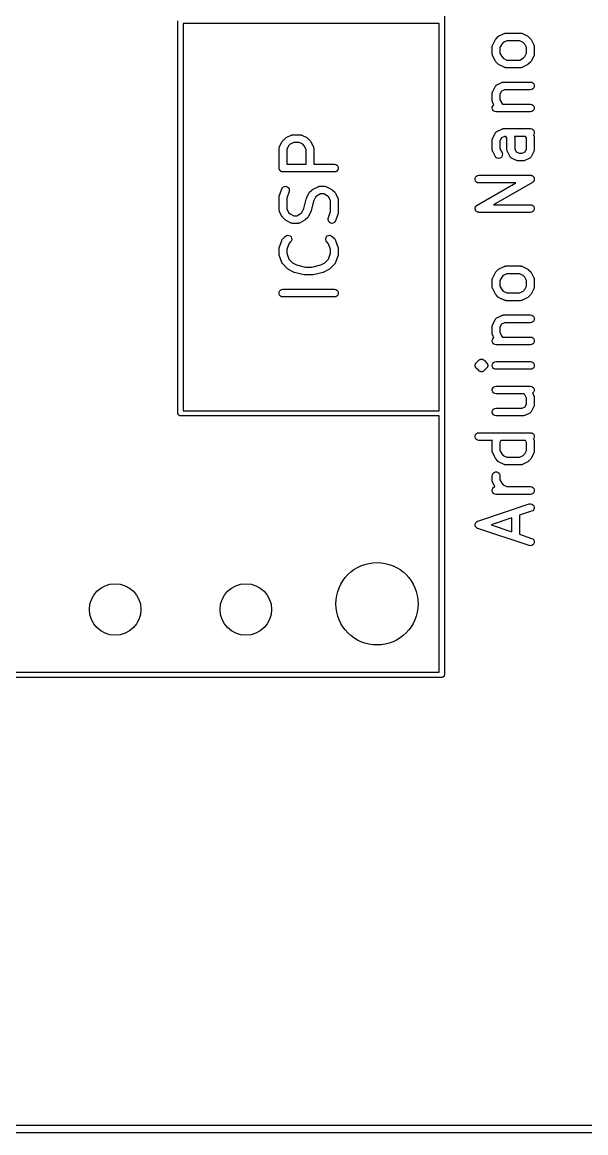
# Model space of a CAD drawing. Extents: x 25 to 125, y -131 to -25.
# Drawn here: x 61.24 to 72.19, y -125.08 to -103.51 of the extents above; entities that cross this region are included whole.
import ezdxf

# ---------------------------------------------------------------- set-up
doc = ezdxf.new("R2010")
doc.units = 0
doc.header["$MEASUREMENT"] = 0
doc.layers.add('BLACK', color=7, linetype='CONTINUOUS')

msp = doc.modelspace()

# ---------------------------------------------------------------- linework, layer by layer
at = {"layer": 'Black'}
for p, q in [((69.4451, -98.4012), (69.4451, -116.181)), ((64.2651, -111.101), (64.2651, -103.481)), ((64.3651, -103.531), (64.3651, -111.051)), ((69.3451, -103.531), (64.3651, -103.531)), ((69.3451, -111.051), (69.3451, -103.531)), ((70.5125, -103.772), (70.6077, -103.724)), ((70.6077, -103.724), (70.6119, -103.723)), ((70.6119, -103.723), (70.6156, -103.721)), ((70.6156, -103.721), (70.6243, -103.719)), ((70.6243, -103.719), (70.6327, -103.717)), ((70.6327, -103.717), (70.637, -103.717)), ((70.637, -103.717), (70.6413, -103.716)), ((70.6413, -103.716), (70.927, -103.716)), ((70.927, -103.716), (70.9312, -103.717)), ((70.9312, -103.717), (70.9355, -103.717)), ((70.9355, -103.717), (70.944, -103.719)), ((70.944, -103.719), (70.9526, -103.721)), ((70.9526, -103.721), (70.9564, -103.723)), ((70.9564, -103.723), (70.9605, -103.724)), ((70.9605, -103.724), (71.0557, -103.772)), ((70.3788, -103.965), (70.3803, -103.956)), ((70.3803, -103.956), (70.3825, -103.952)), ((70.3825, -103.952), (70.3837, -103.948)), ((70.3837, -103.948), (70.4313, -103.853)), ((70.4313, -103.853), (70.4385, -103.843)), ((70.4385, -103.843), (70.4454, -103.833)), ((70.4454, -103.833), (70.493, -103.786)), ((70.493, -103.786), (70.5028, -103.779)), ((70.5028, -103.779), (70.5125, -103.772)), ((70.56, -103.931), (70.5258, -103.999)), ((70.5904, -103.9), (70.56, -103.931)), ((70.659, -103.866), (70.5904, -103.9)), ((70.9093, -103.866), (70.659, -103.866)), ((70.9778, -103.9), (70.9093, -103.866)), ((71.0082, -103.931), (70.9778, -103.9)), ((71.0424, -103.999), (71.0082, -103.931)), ((71.0557, -103.772), (71.0654, -103.779)), ((71.0654, -103.779), (71.0752, -103.786)), ((71.0752, -103.786), (71.1229, -103.833)), ((71.1229, -103.833), (71.1297, -103.843)), ((71.1297, -103.843), (71.1369, -103.853)), ((71.1369, -103.853), (71.1845, -103.948)), ((71.1845, -103.948), (71.1858, -103.952)), ((71.1858, -103.952), (71.1879, -103.956)), ((71.1879, -103.956), (71.1894, -103.965)), ((70.3758, -103.982), (70.3765, -103.977)), ((70.3758, -104.125), (70.3758, -103.982)), ((70.3765, -104.129), (70.3758, -104.125)), ((70.3763, -103.973), (70.3788, -103.965)), ((70.3765, -103.977), (70.3763, -103.973)), ((70.3763, -104.133), (70.3765, -104.129)), ((70.3788, -104.142), (70.3763, -104.133)), ((70.3803, -104.15), (70.3788, -104.142)), ((70.3825, -104.154), (70.3803, -104.15)), ((70.3837, -104.158), (70.3825, -104.154)), ((70.4313, -104.253), (70.3837, -104.158)), ((70.5258, -103.999), (70.5258, -104.107)), ((70.5258, -104.107), (70.56, -104.175)), ((70.56, -104.175), (70.5904, -104.206)), ((70.9778, -104.206), (71.0082, -104.175)), ((71.0082, -104.175), (71.0424, -104.107)), ((71.0424, -104.107), (71.0424, -103.999)), ((71.1845, -104.158), (71.1369, -104.253)), ((71.1858, -104.154), (71.1845, -104.158)), ((71.1879, -104.15), (71.1858, -104.154)), ((71.1894, -104.142), (71.1879, -104.15)), ((71.1894, -103.965), (71.192, -103.973)), ((71.192, -104.133), (71.1894, -104.142)), ((71.192, -103.973), (71.1917, -103.977)), ((71.1917, -103.977), (71.1924, -103.982)), ((71.1924, -104.125), (71.1917, -104.129)), ((71.1917, -104.129), (71.192, -104.133)), ((71.1924, -103.982), (71.1924, -104.125)), ((70.4385, -104.263), (70.4313, -104.253)), ((70.4454, -104.273), (70.4385, -104.263)), ((70.493, -104.32), (70.4454, -104.273)), ((70.5028, -104.327), (70.493, -104.32)), ((70.5125, -104.334), (70.5028, -104.327)), ((70.6077, -104.382), (70.5125, -104.334)), ((70.5904, -104.206), (70.659, -104.24)), ((70.6119, -104.383), (70.6077, -104.382)), ((70.6156, -104.386), (70.6119, -104.383)), ((70.6243, -104.387), (70.6156, -104.386)), ((70.6327, -104.39), (70.6243, -104.387)), ((70.637, -104.389), (70.6327, -104.39)), ((70.6413, -104.39), (70.637, -104.389)), ((70.927, -104.39), (70.6413, -104.39)), ((70.659, -104.24), (70.9093, -104.24)), ((70.9093, -104.24), (70.9778, -104.206)), ((70.9312, -104.389), (70.927, -104.39)), ((70.9355, -104.39), (70.9312, -104.389)), ((70.944, -104.387), (70.9355, -104.39)), ((70.9526, -104.386), (70.944, -104.387)), ((70.9564, -104.383), (70.9526, -104.386)), ((70.9605, -104.382), (70.9564, -104.383)), ((71.0557, -104.334), (70.9605, -104.382)), ((71.0654, -104.327), (71.0557, -104.334)), ((71.0752, -104.32), (71.0654, -104.327)), ((71.1229, -104.273), (71.0752, -104.32)), ((71.1297, -104.263), (71.1229, -104.273)), ((71.1369, -104.253), (71.1297, -104.263)), ((70.3837, -104.853), (70.4313, -104.758)), ((70.4313, -104.758), (70.4379, -104.749)), ((70.4379, -104.749), (70.4439, -104.74)), ((70.4439, -104.74), (70.4456, -104.738)), ((70.4456, -104.738), (70.4468, -104.737)), ((70.4468, -104.737), (70.456, -104.731)), ((70.456, -104.731), (70.4649, -104.724)), ((70.4649, -104.724), (70.5601, -104.677)), ((70.6113, -104.819), (70.5543, -104.847)), ((70.5601, -104.677), (70.5642, -104.675)), ((70.5642, -104.675), (70.568, -104.673)), ((70.568, -104.673), (70.5766, -104.672)), ((70.5766, -104.672), (70.5851, -104.669)), ((70.5851, -104.669), (70.5894, -104.669)), ((70.5894, -104.669), (70.5936, -104.669)), ((70.5936, -104.669), (71.1174, -104.669)), ((71.1174, -104.819), (70.6113, -104.819)), ((71.1174, -104.669), (71.1431, -104.673)), ((71.1431, -104.814), (71.1174, -104.819)), ((71.1431, -104.673), (71.1657, -104.686)), ((71.1657, -104.801), (71.1431, -104.814)), ((71.1657, -104.686), (71.1824, -104.706)), ((71.1824, -104.781), (71.1657, -104.801)), ((71.1824, -104.706), (71.1913, -104.731)), ((71.1913, -104.757), (71.1824, -104.781)), ((71.1913, -104.731), (71.1913, -104.757)), ((70.3758, -104.886), (70.3765, -104.882)), ((70.3758, -105.029), (70.3758, -104.886)), ((70.3765, -105.034), (70.3758, -105.029)), ((70.3763, -104.878), (70.3788, -104.869)), ((70.3765, -104.882), (70.3763, -104.878)), ((70.3763, -105.038), (70.3765, -105.034)), ((70.3788, -105.046), (70.3763, -105.038)), ((70.3788, -104.869), (70.3803, -104.861)), ((70.3803, -104.861), (70.3825, -104.857)), ((70.3825, -104.857), (70.3837, -104.853)), ((70.5543, -104.847), (70.5258, -104.904)), ((70.5258, -104.904), (70.5258, -105.012)), ((70.5258, -105.012), (70.56, -105.08)), ((70.3769, -105.159), (70.3858, -105.135)), ((70.3769, -105.185), (70.3769, -105.159)), ((70.3858, -105.21), (70.3769, -105.185)), ((70.3803, -105.055), (70.3788, -105.046)), ((70.3825, -105.059), (70.3803, -105.055)), ((70.3837, -105.063), (70.3825, -105.059)), ((70.408, -105.112), (70.3837, -105.063)), ((70.3858, -105.135), (70.4026, -105.115)), ((70.4026, -105.23), (70.3858, -105.21)), ((70.4026, -105.115), (70.408, -105.112)), ((70.4251, -105.243), (70.4026, -105.23)), ((70.4508, -105.247), (70.4251, -105.243)), ((71.1174, -105.247), (70.4508, -105.247)), ((70.56, -105.08), (70.5771, -105.097)), ((70.5771, -105.097), (71.1174, -105.097)), ((71.1174, -105.097), (71.1431, -105.102)), ((71.1431, -105.243), (71.1174, -105.247)), ((71.1431, -105.102), (71.1657, -105.115)), ((71.1657, -105.23), (71.1431, -105.243)), ((71.1657, -105.115), (71.1824, -105.135)), ((71.1824, -105.21), (71.1657, -105.23)), ((71.1824, -105.135), (71.1913, -105.159)), ((71.1913, -105.185), (71.1824, -105.21)), ((71.1913, -105.159), (71.1913, -105.185)), ((70.3837, -105.758), (70.4313, -105.662)), ((70.4313, -105.662), (70.4379, -105.654)), ((70.4379, -105.654), (70.4439, -105.644)), ((70.4439, -105.644), (70.4456, -105.643)), ((70.4456, -105.643), (70.4468, -105.642)), ((70.4468, -105.642), (70.456, -105.635)), ((70.456, -105.635), (70.4649, -105.629)), ((70.4649, -105.629), (70.5601, -105.581)), ((70.5601, -105.581), (70.5642, -105.58)), ((70.5642, -105.58), (70.568, -105.578)), ((70.568, -105.578), (70.5766, -105.576)), ((70.5766, -105.576), (70.5851, -105.574)), ((70.5851, -105.574), (70.5894, -105.574)), ((70.5894, -105.574), (70.5936, -105.573)), ((70.5936, -105.573), (71.1174, -105.573)), ((71.1174, -105.573), (71.1431, -105.578)), ((71.1431, -105.578), (71.1657, -105.591)), ((71.1657, -105.591), (71.1824, -105.611)), ((71.1824, -105.686), (71.1762, -105.693)), ((71.1824, -105.611), (71.1913, -105.635)), ((71.1913, -105.661), (71.1824, -105.686)), ((71.1913, -105.635), (71.1913, -105.661)), ((66.2404, -105.924), (66.288, -105.829)), ((66.288, -105.829), (66.2951, -105.819)), ((66.2951, -105.819), (66.302, -105.81)), ((66.302, -105.81), (66.3496, -105.762)), ((66.3496, -105.762), (66.3595, -105.755)), ((66.3595, -105.755), (66.3691, -105.748)), ((66.3691, -105.748), (66.4644, -105.7)), ((66.4471, -105.877), (66.4167, -105.907)), ((66.5156, -105.842), (66.4471, -105.877)), ((66.4644, -105.7), (66.4685, -105.699)), ((66.4685, -105.699), (66.4723, -105.697)), ((66.4723, -105.697), (66.4809, -105.695)), ((66.4809, -105.695), (66.4893, -105.693)), ((66.4893, -105.693), (66.4937, -105.693)), ((66.4937, -105.693), (66.4979, -105.692)), ((66.4979, -105.692), (66.6408, -105.692)), ((66.6231, -105.842), (66.5156, -105.842)), ((66.6916, -105.877), (66.6231, -105.842)), ((66.6408, -105.692), (66.645, -105.693)), ((66.645, -105.693), (66.6494, -105.693)), ((66.6494, -105.693), (66.6578, -105.695)), ((66.6578, -105.695), (66.6664, -105.697)), ((66.6664, -105.697), (66.6702, -105.699)), ((66.6702, -105.699), (66.6743, -105.7)), ((66.6743, -105.7), (66.7696, -105.748)), ((66.722, -105.907), (66.6916, -105.877)), ((66.7696, -105.748), (66.7792, -105.755)), ((66.7792, -105.755), (66.789, -105.762)), ((66.789, -105.762), (66.8367, -105.81)), ((66.8367, -105.81), (66.8436, -105.819)), ((66.8436, -105.819), (66.8507, -105.829)), ((66.8507, -105.829), (66.8983, -105.924)), ((70.3758, -105.791), (70.3765, -105.787)), ((70.3758, -105.982), (70.3758, -105.791)), ((70.3763, -105.783), (70.3788, -105.774)), ((70.3765, -105.787), (70.3763, -105.783)), ((70.3788, -105.774), (70.3803, -105.766)), ((70.3803, -105.766), (70.3825, -105.762)), ((70.3825, -105.762), (70.3837, -105.758)), ((70.5543, -105.752), (70.5258, -105.809)), ((70.5258, -105.809), (70.5258, -105.964)), ((70.6113, -105.723), (70.5543, -105.752)), ((70.6425, -105.723), (70.6113, -105.723)), ((70.6615, -105.761), (70.6425, -105.723)), ((70.6615, -105.982), (70.6615, -105.761)), ((70.8079, -105.723), (70.8085, -105.727)), ((71.0235, -105.723), (70.8079, -105.723)), ((70.8085, -105.727), (70.811, -105.735)), ((70.811, -105.735), (70.8107, -105.739)), ((70.8107, -105.739), (70.8115, -105.744)), ((70.8115, -105.744), (70.8115, -105.964)), ((71.0424, -105.761), (71.0235, -105.723)), ((71.0424, -105.964), (71.0424, -105.761)), ((71.1762, -105.693), (71.1845, -105.71)), ((71.1845, -105.71), (71.1858, -105.714)), ((71.1858, -105.714), (71.1879, -105.718)), ((71.1879, -105.718), (71.1894, -105.727)), ((71.1894, -105.727), (71.192, -105.735)), ((71.192, -105.735), (71.1917, -105.739)), ((71.1917, -105.739), (71.1924, -105.744)), ((71.1924, -105.744), (71.1924, -105.982)), ((66.2324, -105.958), (66.2332, -105.954)), ((66.2324, -106.339), (66.2324, -105.958)), ((66.2329, -105.949), (66.2354, -105.941)), ((66.2332, -105.954), (66.2329, -105.949)), ((66.2354, -105.941), (66.237, -105.932)), ((66.237, -105.932), (66.2391, -105.928)), ((66.2391, -105.928), (66.2404, -105.924)), ((66.4167, -105.907), (66.3824, -105.976)), ((66.3824, -105.976), (66.3824, -106.264)), ((66.7563, -105.976), (66.722, -105.907)), ((66.7563, -106.264), (66.7563, -105.976)), ((66.8983, -105.924), (66.8996, -105.928)), ((66.8996, -105.928), (66.9017, -105.932)), ((66.9017, -105.932), (66.9033, -105.941)), ((66.9033, -105.941), (66.9058, -105.949)), ((66.9058, -105.949), (66.9055, -105.954)), ((66.9055, -105.954), (66.9063, -105.958)), ((66.9063, -105.958), (66.9063, -106.264)), ((70.3765, -105.986), (70.3758, -105.982)), ((70.3763, -105.99), (70.3765, -105.986)), ((70.3788, -105.999), (70.3763, -105.99)), ((70.3803, -106.007), (70.3788, -105.999)), ((70.3825, -106.011), (70.3803, -106.007)), ((70.3837, -106.015), (70.3825, -106.011)), ((70.4313, -106.11), (70.3837, -106.015)), ((70.4468, -106.131), (70.4313, -106.11)), ((70.5258, -105.964), (70.5655, -106.043)), ((70.561, -106.118), (70.5431, -106.137)), ((70.5713, -106.094), (70.561, -106.118)), ((70.5655, -106.043), (70.5729, -106.068)), ((70.5729, -106.068), (70.5713, -106.094)), ((70.6622, -105.986), (70.6615, -105.982)), ((70.662, -105.99), (70.6622, -105.986)), ((70.6645, -105.999), (70.662, -105.99)), ((70.666, -106.007), (70.6645, -105.999)), ((70.6682, -106.011), (70.666, -106.007)), ((70.6694, -106.015), (70.6682, -106.011)), ((70.717, -106.11), (70.6694, -106.015)), ((70.7236, -106.119), (70.717, -106.11)), ((70.7296, -106.129), (70.7236, -106.119)), ((70.8115, -105.964), (70.84, -106.021)), ((70.84, -106.021), (70.8971, -106.05)), ((70.8971, -106.05), (70.9569, -106.05)), ((70.9569, -106.05), (71.0139, -106.021)), ((71.0139, -106.021), (71.0424, -105.964)), ((71.1304, -106.119), (71.1243, -106.129)), ((71.1369, -106.11), (71.1304, -106.119)), ((71.1845, -106.015), (71.1369, -106.11)), ((71.1858, -106.011), (71.1845, -106.015)), ((71.1879, -106.007), (71.1858, -106.011)), ((71.1894, -105.999), (71.1879, -106.007)), ((71.192, -105.99), (71.1894, -105.999)), ((71.1924, -105.982), (71.1917, -105.986)), ((71.1917, -105.986), (71.192, -105.99)), ((66.3824, -106.264), (66.7563, -106.264)), ((66.9063, -106.264), (67.3074, -106.264)), ((67.3074, -106.264), (67.3331, -106.268)), ((67.3331, -106.268), (67.3557, -106.281)), ((67.3557, -106.281), (67.3724, -106.301)), ((67.3724, -106.301), (67.3813, -106.326)), ((67.3813, -106.326), (67.3813, -106.352)), ((70.4686, -106.146), (70.4468, -106.131)), ((70.4939, -106.152), (70.4686, -106.146)), ((70.5198, -106.149), (70.4939, -106.152)), ((70.5431, -106.137), (70.5198, -106.149)), ((70.7313, -106.13), (70.7296, -106.129)), ((70.7325, -106.131), (70.7313, -106.13)), ((70.7417, -106.137), (70.7325, -106.131)), ((70.7506, -106.144), (70.7417, -106.137)), ((70.8458, -106.192), (70.7506, -106.144)), ((70.85, -106.193), (70.8458, -106.192)), ((70.8537, -106.195), (70.85, -106.193)), ((70.8624, -106.197), (70.8537, -106.195)), ((70.8708, -106.199), (70.8624, -106.197)), ((70.8751, -106.199), (70.8708, -106.199)), ((70.8794, -106.2), (70.8751, -106.199)), ((70.9746, -106.2), (70.8794, -106.2)), ((70.9788, -106.199), (70.9746, -106.2)), ((70.9832, -106.199), (70.9788, -106.199)), ((70.9916, -106.197), (70.9832, -106.199)), ((71.0002, -106.195), (70.9916, -106.197)), ((71.004, -106.193), (71.0002, -106.195)), ((71.0081, -106.192), (71.004, -106.193)), ((71.1034, -106.144), (71.0081, -106.192)), ((71.1122, -106.137), (71.1034, -106.144)), ((71.1214, -106.131), (71.1122, -106.137)), ((71.1226, -106.13), (71.1214, -106.131)), ((71.1243, -106.129), (71.1226, -106.13)), ((66.2336, -106.345), (66.2324, -106.339)), ((66.2336, -106.352), (66.2336, -106.345)), ((66.2358, -106.358), (66.2336, -106.352)), ((66.237, -106.364), (66.2358, -106.358)), ((66.2402, -106.37), (66.237, -106.364)), ((66.2425, -106.376), (66.2402, -106.37)), ((66.2467, -106.381), (66.2425, -106.376)), ((66.25, -106.387), (66.2467, -106.381)), ((66.255, -106.391), (66.25, -106.387)), ((66.2592, -106.396), (66.255, -106.391)), ((66.2649, -106.4), (66.2592, -106.396)), ((66.2699, -106.404), (66.2649, -106.4)), ((66.2761, -106.406), (66.2699, -106.404)), ((66.2818, -106.409), (66.2761, -106.406)), ((66.2883, -106.41), (66.2818, -106.409)), ((66.2944, -106.413), (66.2883, -106.41)), ((66.301, -106.413), (66.2944, -106.413)), ((66.3074, -106.414), (66.301, -106.413)), ((67.3074, -106.414), (66.3074, -106.414)), ((67.3331, -106.409), (67.3074, -106.414)), ((67.3557, -106.396), (67.3331, -106.409)), ((67.3724, -106.376), (67.3557, -106.396)), ((67.3813, -106.352), (67.3724, -106.376)), ((70.0436, -106.54), (70.0525, -106.516)), ((70.0436, -106.566), (70.0436, -106.54)), ((70.0525, -106.516), (70.0692, -106.496)), ((70.0692, -106.496), (70.0918, -106.483)), ((70.0918, -106.483), (70.1174, -106.478)), ((70.1174, -106.478), (71.1174, -106.478)), ((71.1174, -106.478), (71.1241, -106.479)), ((71.1241, -106.479), (71.1308, -106.479)), ((71.1308, -106.479), (71.1368, -106.482)), ((71.1368, -106.482), (71.1431, -106.483)), ((71.1431, -106.483), (71.1489, -106.486)), ((71.1489, -106.486), (71.1552, -106.488)), ((71.1552, -106.488), (71.1601, -106.492)), ((71.1601, -106.492), (71.1657, -106.496)), ((71.1657, -106.496), (71.17, -106.501)), ((71.17, -106.501), (71.1751, -106.505)), ((71.1751, -106.505), (71.1783, -106.511)), ((71.1783, -106.511), (71.1824, -106.516)), ((71.1824, -106.516), (71.1847, -106.522)), ((71.1847, -106.522), (71.188, -106.528)), ((71.188, -106.528), (71.1891, -106.534)), ((71.1891, -106.534), (71.1913, -106.54)), ((71.1913, -106.54), (71.1913, -106.547)), ((71.1913, -106.547), (71.1924, -106.553)), ((66.2363, -106.887), (66.2839, -106.744)), ((66.2839, -106.744), (66.2963, -106.721)), ((66.2963, -106.721), (66.3158, -106.704)), ((66.3158, -106.704), (66.34, -106.694)), ((66.34, -106.694), (66.3661, -106.693)), ((66.3661, -106.693), (66.3908, -106.701)), ((66.3908, -106.701), (66.4112, -106.718)), ((66.4112, -106.718), (66.4248, -106.74)), ((66.4248, -106.74), (66.43, -106.765)), ((66.43, -106.765), (66.4262, -106.791)), ((66.8258, -106.81), (66.8735, -106.762)), ((66.8735, -106.762), (66.8833, -106.755)), ((66.8833, -106.755), (66.893, -106.748)), ((66.893, -106.748), (66.9882, -106.7)), ((66.9882, -106.7), (66.9923, -106.699)), ((66.9923, -106.699), (66.9961, -106.697)), ((66.9961, -106.697), (67.0047, -106.695)), ((67.0047, -106.695), (67.0132, -106.693)), ((67.0132, -106.693), (67.0175, -106.693)), ((67.0175, -106.693), (67.0217, -106.692)), ((67.0217, -106.692), (67.117, -106.692)), ((67.117, -106.692), (67.1212, -106.693)), ((67.1212, -106.693), (67.1255, -106.693)), ((67.1255, -106.693), (67.134, -106.695)), ((67.134, -106.695), (67.1426, -106.697)), ((67.1426, -106.697), (67.1464, -106.699)), ((67.1464, -106.699), (67.1505, -106.7)), ((67.1505, -106.7), (67.2457, -106.748)), ((67.2457, -106.748), (67.2554, -106.755)), ((67.2554, -106.755), (67.2652, -106.762)), ((67.2652, -106.762), (67.3129, -106.81)), ((70.0525, -106.591), (70.0436, -106.566)), ((70.0692, -106.611), (70.0525, -106.591)), ((70.0918, -106.624), (70.0692, -106.611)), ((70.0802, -107.059), (70.835, -106.628)), ((70.1174, -106.628), (70.0918, -106.624)), ((70.835, -106.628), (70.1174, -106.628)), ((71.1547, -106.618), (70.3999, -107.05)), ((71.1598, -106.614), (71.1547, -106.618)), ((71.1657, -106.611), (71.1598, -106.614)), ((71.1698, -106.606), (71.1657, -106.611)), ((71.1747, -106.602), (71.1698, -106.606)), ((71.1781, -106.596), (71.1747, -106.602)), ((71.1824, -106.591), (71.1781, -106.596)), ((71.1846, -106.585), (71.1824, -106.591)), ((71.1878, -106.579), (71.1846, -106.585)), ((71.189, -106.572), (71.1878, -106.579)), ((71.1913, -106.566), (71.189, -106.572)), ((71.1924, -106.553), (71.1913, -106.56)), ((71.1913, -106.56), (71.1913, -106.566)), ((66.2324, -106.91), (66.2345, -106.898)), ((66.2324, -107.148), (66.2324, -106.91)), ((66.2345, -106.898), (66.2363, -106.887)), ((66.4262, -106.791), (66.3824, -106.922)), ((66.3824, -106.922), (66.3824, -107.131)), ((66.7129, -107.122), (66.7585, -106.94)), ((66.7585, -106.94), (66.7618, -106.932)), ((66.7618, -106.932), (66.7642, -106.924)), ((66.7642, -106.924), (66.8118, -106.829)), ((66.8118, -106.829), (66.819, -106.819)), ((66.819, -106.819), (66.8258, -106.81)), ((66.9405, -106.907), (66.902, -106.984)), ((66.9709, -106.877), (66.9405, -106.907)), ((67.0394, -106.842), (66.9709, -106.877)), ((67.0993, -106.842), (67.0394, -106.842)), ((67.1678, -106.877), (67.0993, -106.842)), ((67.1982, -106.907), (67.1678, -106.877)), ((67.2324, -106.976), (67.1982, -106.907)), ((67.2324, -107.184), (67.2324, -106.976)), ((67.3129, -106.81), (67.3197, -106.819)), ((67.3197, -106.819), (67.3269, -106.829)), ((67.3269, -106.829), (67.3745, -106.924)), ((67.3745, -106.924), (67.3758, -106.928)), ((67.3758, -106.928), (67.3779, -106.932)), ((67.3779, -106.932), (67.3794, -106.941)), ((67.3794, -106.941), (67.382, -106.949)), ((67.382, -106.949), (67.3817, -106.954)), ((67.3817, -106.954), (67.3824, -106.958)), ((67.3824, -106.958), (67.3824, -107.196)), ((66.2332, -107.153), (66.2324, -107.148)), ((66.2329, -107.157), (66.2332, -107.153)), ((66.2354, -107.165), (66.2329, -107.157)), ((66.237, -107.174), (66.2354, -107.165)), ((66.2391, -107.178), (66.237, -107.174)), ((66.2404, -107.182), (66.2391, -107.178)), ((66.288, -107.277), (66.2404, -107.182)), ((66.3824, -107.131), (66.4167, -107.199)), ((66.6744, -107.199), (66.7129, -107.122)), ((66.8507, -107.182), (66.8031, -107.277)), ((66.8531, -107.174), (66.8507, -107.182)), ((66.8564, -107.167), (66.8531, -107.174)), ((66.902, -106.984), (66.8564, -107.167)), ((67.1887, -107.315), (67.2324, -107.184)), ((67.3824, -107.196), (67.3804, -107.208)), ((70.0424, -107.124), (70.0436, -107.118)), ((70.0436, -107.131), (70.0424, -107.124)), ((70.0436, -107.112), (70.0459, -107.105)), ((70.0436, -107.118), (70.0436, -107.112)), ((70.0436, -107.138), (70.0436, -107.131)), ((70.0458, -107.144), (70.0436, -107.138)), ((70.0469, -107.15), (70.0458, -107.144)), ((70.0459, -107.105), (70.0471, -107.099)), ((70.0502, -107.156), (70.0469, -107.15)), ((70.0471, -107.099), (70.0503, -107.093)), ((70.0525, -107.162), (70.0502, -107.156)), ((70.0503, -107.093), (70.0525, -107.087)), ((70.0525, -107.087), (70.0568, -107.082)), ((70.0566, -107.167), (70.0525, -107.162)), ((70.0598, -107.173), (70.0566, -107.167)), ((70.0568, -107.082), (70.0602, -107.076)), ((70.0649, -107.177), (70.0598, -107.173)), ((70.0602, -107.076), (70.0651, -107.072)), ((70.0692, -107.182), (70.0649, -107.177)), ((70.0651, -107.072), (70.0692, -107.067)), ((70.0692, -107.067), (70.0751, -107.064)), ((70.0748, -107.185), (70.0692, -107.182)), ((70.0797, -107.189), (70.0748, -107.185)), ((70.0751, -107.064), (70.0802, -107.059)), ((70.086, -107.192), (70.0797, -107.189)), ((70.0918, -107.195), (70.086, -107.192)), ((70.0981, -107.196), (70.0918, -107.195)), ((70.1041, -107.198), (70.0981, -107.196)), ((70.3999, -107.05), (71.1174, -107.05)), ((71.1174, -107.05), (71.1431, -107.054)), ((71.1431, -107.195), (71.1174, -107.2)), ((71.1431, -107.054), (71.1657, -107.067)), ((71.1657, -107.182), (71.1431, -107.195)), ((71.1657, -107.067), (71.1824, -107.087)), ((71.1824, -107.162), (71.1657, -107.182)), ((71.1824, -107.087), (71.1913, -107.112)), ((71.1913, -107.138), (71.1824, -107.162)), ((71.1913, -107.112), (71.1913, -107.138)), ((66.2951, -107.287), (66.288, -107.277)), ((66.302, -107.297), (66.2951, -107.287)), ((66.3496, -107.344), (66.302, -107.297)), ((66.3595, -107.351), (66.3496, -107.344)), ((66.3691, -107.358), (66.3595, -107.351)), ((66.4644, -107.406), (66.3691, -107.358)), ((66.4167, -107.199), (66.4471, -107.23)), ((66.4471, -107.23), (66.5156, -107.264)), ((66.4685, -107.407), (66.4644, -107.406)), ((66.4723, -107.409), (66.4685, -107.407)), ((66.4809, -107.411), (66.4723, -107.409)), ((66.4893, -107.413), (66.4809, -107.411)), ((66.4937, -107.413), (66.4893, -107.413)), ((66.4979, -107.414), (66.4937, -107.413)), ((66.5156, -107.264), (66.5755, -107.264)), ((66.5755, -107.264), (66.644, -107.23)), ((66.5974, -107.413), (66.5932, -107.414)), ((66.6017, -107.413), (66.5974, -107.413)), ((66.6102, -107.411), (66.6017, -107.413)), ((66.6188, -107.409), (66.6102, -107.411)), ((66.6226, -107.407), (66.6188, -107.409)), ((66.6267, -107.406), (66.6226, -107.407)), ((66.7219, -107.358), (66.6267, -107.406)), ((66.644, -107.23), (66.6744, -107.199)), ((66.7316, -107.351), (66.7219, -107.358)), ((66.7414, -107.344), (66.7316, -107.351)), ((66.789, -107.297), (66.7414, -107.344)), ((66.7959, -107.287), (66.789, -107.297)), ((66.8031, -107.277), (66.7959, -107.287)), ((67.1849, -107.341), (67.1887, -107.315)), ((67.1901, -107.366), (67.1849, -107.341)), ((67.2037, -107.389), (67.1901, -107.366)), ((67.2241, -107.405), (67.2037, -107.389)), ((67.2488, -107.413), (67.2241, -107.405)), ((67.2749, -107.412), (67.2488, -107.413)), ((67.2991, -107.403), (67.2749, -107.412)), ((67.3186, -107.385), (67.2991, -107.403)), ((67.331, -107.363), (67.3186, -107.385)), ((67.3786, -107.22), (67.331, -107.363)), ((67.3804, -107.208), (67.3786, -107.22)), ((70.1108, -107.198), (70.1041, -107.198)), ((70.1174, -107.2), (70.1108, -107.198)), ((71.1174, -107.2), (70.1174, -107.2)), ((66.5932, -107.414), (66.4979, -107.414)), ((66.2363, -107.887), (66.2839, -107.744)), ((66.2839, -107.744), (66.286, -107.74)), ((66.286, -107.74), (66.2871, -107.736)), ((66.2871, -107.736), (66.2921, -107.729)), ((66.2921, -107.729), (66.2963, -107.721)), ((66.2963, -107.721), (66.2996, -107.718)), ((66.2996, -107.718), (66.302, -107.714)), ((66.302, -107.714), (66.3496, -107.667)), ((66.3496, -107.667), (66.371, -107.652)), ((66.371, -107.652), (66.3961, -107.645)), ((66.4206, -107.808), (66.3824, -107.922)), ((66.3961, -107.645), (66.4221, -107.647)), ((66.4557, -107.773), (66.4206, -107.808)), ((66.4221, -107.647), (66.4457, -107.658)), ((66.4457, -107.658), (66.4641, -107.677)), ((66.4707, -107.751), (66.4557, -107.773)), ((66.4641, -107.677), (66.4751, -107.7)), ((66.4774, -107.726), (66.4707, -107.751)), ((66.4751, -107.7), (66.4774, -107.726)), ((67.1375, -107.726), (67.1398, -107.7)), ((67.1442, -107.751), (67.1375, -107.726)), ((67.1398, -107.7), (67.1508, -107.677)), ((67.1592, -107.773), (67.1442, -107.751)), ((67.1508, -107.677), (67.1692, -107.658)), ((67.1943, -107.808), (67.1592, -107.773)), ((67.1692, -107.658), (67.1928, -107.647)), ((67.1928, -107.647), (67.2187, -107.645)), ((67.2324, -107.922), (67.1943, -107.808)), ((67.2187, -107.645), (67.2439, -107.652)), ((67.2439, -107.652), (67.2652, -107.667)), ((67.2652, -107.667), (67.3129, -107.714)), ((67.3129, -107.714), (67.3153, -107.718)), ((67.3153, -107.718), (67.3186, -107.721)), ((67.3186, -107.721), (67.3228, -107.729)), ((67.3228, -107.729), (67.3278, -107.736)), ((67.3278, -107.736), (67.3289, -107.74)), ((67.3289, -107.74), (67.331, -107.744)), ((67.331, -107.744), (67.3786, -107.887)), ((66.2324, -107.91), (66.2345, -107.898)), ((66.2324, -108.006), (66.2324, -107.91)), ((66.2345, -108.017), (66.2324, -108.006)), ((66.2345, -107.898), (66.2363, -107.887)), ((66.2363, -108.029), (66.2345, -108.017)), ((66.2839, -108.172), (66.2363, -108.029)), ((66.3824, -107.922), (66.3824, -107.993)), ((66.3824, -107.993), (66.4206, -108.108)), ((67.1943, -108.108), (67.2324, -107.993)), ((67.2324, -107.993), (67.2324, -107.922)), ((67.3786, -108.029), (67.331, -108.172)), ((67.3786, -107.887), (67.3804, -107.898)), ((67.3804, -108.017), (67.3786, -108.029)), ((67.3804, -107.898), (67.3824, -107.91)), ((67.3824, -108.006), (67.3804, -108.017)), ((67.3824, -107.91), (67.3824, -108.006)), ((66.286, -108.176), (66.2839, -108.172)), ((66.2871, -108.18), (66.286, -108.176)), ((66.2921, -108.187), (66.2871, -108.18)), ((66.2963, -108.195), (66.2921, -108.187)), ((66.2996, -108.198), (66.2963, -108.195)), ((66.302, -108.201), (66.2996, -108.198)), ((66.3973, -108.297), (66.302, -108.201)), ((66.4206, -108.108), (66.4947, -108.182)), ((66.4947, -108.182), (66.5717, -108.22)), ((66.5717, -108.22), (66.7452, -108.264)), ((66.7452, -108.264), (66.8696, -108.264)), ((66.8696, -108.264), (67.0432, -108.22)), ((67.0432, -108.22), (67.1202, -108.182)), ((67.1202, -108.182), (67.1943, -108.108)), ((67.3129, -108.201), (67.2176, -108.297)), ((67.3153, -108.198), (67.3129, -108.201)), ((67.3186, -108.195), (67.3153, -108.198)), ((67.3228, -108.187), (67.3186, -108.195)), ((67.3278, -108.18), (67.3228, -108.187)), ((67.3289, -108.176), (67.3278, -108.18)), ((67.331, -108.172), (67.3289, -108.176)), ((70.5125, -108.296), (70.6077, -108.248)), ((70.6077, -108.248), (70.6119, -108.247)), ((70.6119, -108.247), (70.6156, -108.245)), ((70.6156, -108.245), (70.6243, -108.243)), ((70.6243, -108.243), (70.6327, -108.241)), ((70.6327, -108.241), (70.637, -108.241)), ((70.637, -108.241), (70.6413, -108.24)), ((70.6413, -108.24), (70.927, -108.24)), ((70.927, -108.24), (70.9312, -108.241)), ((70.9312, -108.241), (70.9355, -108.241)), ((70.9355, -108.241), (70.944, -108.243)), ((70.944, -108.243), (70.9526, -108.245)), ((70.9526, -108.245), (70.9564, -108.247)), ((70.9564, -108.247), (70.9605, -108.248)), ((70.9605, -108.248), (71.0557, -108.296)), ((66.4071, -108.304), (66.3973, -108.297)), ((66.4168, -108.311), (66.4071, -108.304)), ((66.512, -108.358), (66.4168, -108.311)), ((66.5199, -108.361), (66.512, -108.358)), ((66.5273, -108.364), (66.5199, -108.361)), ((66.7178, -108.412), (66.5273, -108.364)), ((66.727, -108.412), (66.7178, -108.412)), ((66.736, -108.414), (66.727, -108.412)), ((66.8789, -108.414), (66.736, -108.414)), ((66.8879, -108.412), (66.8789, -108.414)), ((66.8971, -108.412), (66.8879, -108.412)), ((67.0875, -108.364), (66.8971, -108.412)), ((67.095, -108.361), (67.0875, -108.364)), ((67.1029, -108.358), (67.095, -108.361)), ((67.1981, -108.311), (67.1029, -108.358)), ((67.2078, -108.304), (67.1981, -108.311)), ((67.2176, -108.297), (67.2078, -108.304)), ((70.3763, -108.497), (70.3788, -108.489)), ((70.3788, -108.489), (70.3803, -108.48)), ((70.3803, -108.48), (70.3825, -108.476)), ((70.3825, -108.476), (70.3837, -108.472)), ((70.3837, -108.472), (70.4313, -108.377)), ((70.4313, -108.377), (70.4385, -108.367)), ((70.4385, -108.367), (70.4454, -108.357)), ((70.4454, -108.357), (70.493, -108.31)), ((70.493, -108.31), (70.5028, -108.303)), ((70.5028, -108.303), (70.5125, -108.296)), ((70.56, -108.455), (70.5258, -108.523)), ((70.5904, -108.424), (70.56, -108.455)), ((70.659, -108.39), (70.5904, -108.424)), ((70.9093, -108.39), (70.659, -108.39)), ((70.9778, -108.424), (70.9093, -108.39)), ((71.0082, -108.455), (70.9778, -108.424)), ((71.0424, -108.523), (71.0082, -108.455)), ((71.0557, -108.296), (71.0654, -108.303)), ((71.0654, -108.303), (71.0752, -108.31)), ((71.0752, -108.31), (71.1229, -108.357)), ((71.1229, -108.357), (71.1297, -108.367)), ((71.1297, -108.367), (71.1369, -108.377)), ((71.1369, -108.377), (71.1845, -108.472)), ((71.1845, -108.472), (71.1858, -108.476)), ((71.1858, -108.476), (71.1879, -108.48)), ((71.1879, -108.48), (71.1894, -108.489)), ((71.1894, -108.489), (71.192, -108.497)), ((66.2592, -108.71), (66.2818, -108.697)), ((66.2818, -108.697), (66.3074, -108.692)), ((66.3074, -108.692), (67.3074, -108.692)), ((67.3074, -108.692), (67.3331, -108.697)), ((67.3331, -108.697), (67.3557, -108.71)), ((70.3758, -108.506), (70.3765, -108.501)), ((70.3758, -108.648), (70.3758, -108.506)), ((70.3765, -108.653), (70.3758, -108.648)), ((70.3765, -108.501), (70.3763, -108.497)), ((70.3763, -108.657), (70.3765, -108.653)), ((70.3788, -108.665), (70.3763, -108.657)), ((70.3803, -108.674), (70.3788, -108.665)), ((70.3825, -108.678), (70.3803, -108.674)), ((70.3837, -108.682), (70.3825, -108.678)), ((70.4313, -108.777), (70.3837, -108.682)), ((70.5258, -108.523), (70.5258, -108.631)), ((70.5258, -108.631), (70.56, -108.699)), ((70.56, -108.699), (70.5904, -108.73)), ((70.9778, -108.73), (71.0082, -108.699)), ((71.0082, -108.699), (71.0424, -108.631)), ((71.0424, -108.631), (71.0424, -108.523)), ((71.1845, -108.682), (71.1369, -108.777)), ((71.1858, -108.678), (71.1845, -108.682)), ((71.1879, -108.674), (71.1858, -108.678)), ((71.1894, -108.665), (71.1879, -108.674)), ((71.192, -108.657), (71.1894, -108.665)), ((71.192, -108.497), (71.1917, -108.501)), ((71.1917, -108.501), (71.1924, -108.506)), ((71.1924, -108.648), (71.1917, -108.653)), ((71.1917, -108.653), (71.192, -108.657)), ((71.1924, -108.506), (71.1924, -108.648)), ((66.2336, -108.754), (66.2425, -108.73)), ((66.2336, -108.78), (66.2336, -108.754)), ((66.2425, -108.805), (66.2336, -108.78)), ((66.2425, -108.73), (66.2592, -108.71)), ((66.2592, -108.825), (66.2425, -108.805)), ((66.2818, -108.838), (66.2592, -108.825)), ((66.3074, -108.842), (66.2818, -108.838)), ((67.3074, -108.842), (66.3074, -108.842)), ((67.3331, -108.838), (67.3074, -108.842)), ((67.3557, -108.825), (67.3331, -108.838)), ((67.3557, -108.71), (67.3724, -108.73)), ((67.3724, -108.805), (67.3557, -108.825)), ((67.3724, -108.73), (67.3813, -108.754)), ((67.3813, -108.78), (67.3724, -108.805)), ((67.3813, -108.754), (67.3813, -108.78)), ((70.4385, -108.787), (70.4313, -108.777)), ((70.4454, -108.797), (70.4385, -108.787)), ((70.493, -108.844), (70.4454, -108.797)), ((70.5028, -108.851), (70.493, -108.844)), ((70.5125, -108.858), (70.5028, -108.851)), ((70.6077, -108.906), (70.5125, -108.858)), ((70.5904, -108.73), (70.659, -108.764)), ((70.6119, -108.907), (70.6077, -108.906)), ((70.6156, -108.909), (70.6119, -108.907)), ((70.6243, -108.911), (70.6156, -108.909)), ((70.6327, -108.913), (70.6243, -108.911)), ((70.637, -108.913), (70.6327, -108.913)), ((70.6413, -108.914), (70.637, -108.913)), ((70.927, -108.914), (70.6413, -108.914)), ((70.659, -108.764), (70.9093, -108.764)), ((70.9093, -108.764), (70.9778, -108.73)), ((70.9312, -108.913), (70.927, -108.914)), ((70.9355, -108.913), (70.9312, -108.913)), ((70.944, -108.911), (70.9355, -108.913)), ((70.9526, -108.909), (70.944, -108.911)), ((70.9564, -108.907), (70.9526, -108.909)), ((70.9605, -108.906), (70.9564, -108.907)), ((71.0557, -108.858), (70.9605, -108.906)), ((71.0654, -108.851), (71.0557, -108.858)), ((71.0752, -108.844), (71.0654, -108.851)), ((71.1229, -108.797), (71.0752, -108.844)), ((71.1297, -108.787), (71.1229, -108.797)), ((71.1369, -108.777), (71.1297, -108.787)), ((70.3837, -109.377), (70.4313, -109.281)), ((70.4313, -109.281), (70.4379, -109.273)), ((70.4379, -109.273), (70.4439, -109.263)), ((70.4439, -109.263), (70.4456, -109.262)), ((70.4456, -109.262), (70.4468, -109.261)), ((70.4468, -109.261), (70.456, -109.255)), ((70.456, -109.255), (70.4649, -109.248)), ((70.4649, -109.248), (70.5601, -109.2)), ((70.6113, -109.342), (70.5543, -109.371)), ((70.5601, -109.2), (70.5642, -109.199)), ((70.5642, -109.199), (70.568, -109.197)), ((70.568, -109.197), (70.5766, -109.195)), ((70.5766, -109.195), (70.5851, -109.193)), ((70.5851, -109.193), (70.5894, -109.193)), ((70.5894, -109.193), (70.5936, -109.192)), ((70.5936, -109.192), (71.1174, -109.192)), ((71.1174, -109.342), (70.6113, -109.342)), ((71.1174, -109.192), (71.1431, -109.197)), ((71.1431, -109.338), (71.1174, -109.342)), ((71.1431, -109.197), (71.1657, -109.21)), ((71.1657, -109.325), (71.1431, -109.338)), ((71.1657, -109.21), (71.1824, -109.23)), ((71.1824, -109.305), (71.1657, -109.325)), ((71.1824, -109.23), (71.1913, -109.254)), ((71.1913, -109.28), (71.1824, -109.305)), ((71.1913, -109.254), (71.1913, -109.28)), ((70.3758, -109.41), (70.3765, -109.406)), ((70.3758, -109.553), (70.3758, -109.41)), ((70.3765, -109.557), (70.3758, -109.553)), ((70.3763, -109.402), (70.3788, -109.393)), ((70.3765, -109.406), (70.3763, -109.402)), ((70.3763, -109.562), (70.3765, -109.557)), ((70.3788, -109.57), (70.3763, -109.562)), ((70.3788, -109.393), (70.3803, -109.385)), ((70.3803, -109.579), (70.3788, -109.57)), ((70.3803, -109.385), (70.3825, -109.381)), ((70.3825, -109.381), (70.3837, -109.377)), ((70.5543, -109.371), (70.5258, -109.428)), ((70.5258, -109.428), (70.5258, -109.535)), ((70.5258, -109.535), (70.56, -109.604)), ((70.3769, -109.683), (70.3858, -109.658)), ((70.3769, -109.709), (70.3769, -109.683)), ((70.3858, -109.733), (70.3769, -109.709)), ((70.3825, -109.583), (70.3803, -109.579)), ((70.3837, -109.587), (70.3825, -109.583)), ((70.408, -109.635), (70.3837, -109.587)), ((70.3858, -109.658), (70.4026, -109.639)), ((70.4026, -109.753), (70.3858, -109.733)), ((70.4026, -109.639), (70.408, -109.635)), ((70.4251, -109.766), (70.4026, -109.753)), ((70.4508, -109.771), (70.4251, -109.766)), ((71.1174, -109.771), (70.4508, -109.771)), ((70.56, -109.604), (70.5771, -109.621)), ((70.5771, -109.621), (71.1174, -109.621)), ((71.1174, -109.621), (71.1431, -109.626)), ((71.1431, -109.766), (71.1174, -109.771)), ((71.1431, -109.626), (71.1657, -109.639)), ((71.1657, -109.753), (71.1431, -109.766)), ((71.1657, -109.639), (71.1824, -109.658)), ((71.1824, -109.733), (71.1657, -109.753)), ((71.1824, -109.658), (71.1913, -109.683)), ((71.1913, -109.709), (71.1824, -109.733)), ((71.1913, -109.683), (71.1913, -109.709)), ((70.0427, -110.166), (70.0436, -110.162)), ((70.0433, -110.172), (70.0427, -110.166)), ((70.0427, -110.179), (70.0433, -110.172)), ((70.0436, -110.182), (70.0427, -110.179)), ((70.0436, -110.159), (70.0447, -110.156)), ((70.0436, -110.162), (70.0436, -110.159)), ((70.0436, -110.185), (70.0436, -110.182)), ((70.0447, -110.188), (70.0436, -110.185)), ((70.0447, -110.156), (70.045, -110.153)), ((70.045, -110.192), (70.0447, -110.188)), ((70.045, -110.153), (70.0478, -110.147)), ((70.0478, -110.198), (70.045, -110.192)), ((70.0478, -110.147), (70.0495, -110.14)), ((70.0495, -110.204), (70.0478, -110.198)), ((70.0495, -110.14), (70.0514, -110.138)), ((70.0514, -110.207), (70.0495, -110.204)), ((70.0514, -110.138), (70.0525, -110.135)), ((70.0525, -110.21), (70.0514, -110.207)), ((70.0525, -110.135), (70.0546, -110.132)), ((70.0546, -110.212), (70.0525, -110.21)), ((70.0546, -110.132), (70.056, -110.129)), ((70.056, -110.215), (70.0546, -110.212)), ((70.056, -110.129), (70.0606, -110.125)), ((70.0606, -110.22), (70.056, -110.215)), ((70.0606, -110.125), (70.0644, -110.119)), ((70.0644, -110.119), (70.112, -110.072)), ((70.112, -110.072), (70.1174, -110.068)), ((70.1174, -110.068), (70.122, -110.063)), ((70.122, -110.063), (70.128, -110.06)), ((70.128, -110.06), (70.1334, -110.057)), ((70.1334, -110.057), (70.1397, -110.055)), ((70.1397, -110.055), (70.1457, -110.052)), ((70.1457, -110.052), (70.1522, -110.052)), ((70.1522, -110.052), (70.1585, -110.05)), ((70.1585, -110.05), (70.1651, -110.05)), ((70.1651, -110.05), (70.1716, -110.05)), ((70.1716, -110.05), (70.1779, -110.052)), ((70.1779, -110.052), (70.1845, -110.052)), ((70.1845, -110.052), (70.1904, -110.055)), ((70.1904, -110.055), (70.1968, -110.057)), ((70.1968, -110.057), (70.2021, -110.06)), ((70.2021, -110.06), (70.2081, -110.063)), ((70.2081, -110.063), (70.2127, -110.068)), ((70.2127, -110.068), (70.2181, -110.072)), ((70.2181, -110.072), (70.2657, -110.119)), ((70.2657, -110.119), (70.2695, -110.125)), ((70.2695, -110.125), (70.2741, -110.129)), ((70.2741, -110.215), (70.2695, -110.22)), ((70.2741, -110.129), (70.2755, -110.132)), ((70.2755, -110.212), (70.2741, -110.215)), ((70.2755, -110.132), (70.2776, -110.135)), ((70.2776, -110.21), (70.2755, -110.212)), ((70.2776, -110.135), (70.2788, -110.138)), ((70.2788, -110.207), (70.2776, -110.21)), ((70.2788, -110.138), (70.2807, -110.14)), ((70.2807, -110.204), (70.2788, -110.207)), ((70.2807, -110.14), (70.2824, -110.147)), ((70.2824, -110.198), (70.2807, -110.204)), ((70.2824, -110.147), (70.2851, -110.153)), ((70.2851, -110.192), (70.2824, -110.198)), ((70.2851, -110.153), (70.2854, -110.156)), ((70.2854, -110.188), (70.2851, -110.192)), ((70.2854, -110.156), (70.2865, -110.159)), ((70.2865, -110.185), (70.2854, -110.188)), ((70.2865, -110.159), (70.2865, -110.162)), ((70.2865, -110.162), (70.2874, -110.166)), ((70.2874, -110.179), (70.2865, -110.182)), ((70.2865, -110.182), (70.2865, -110.185)), ((70.2874, -110.166), (70.2868, -110.172)), ((70.2868, -110.172), (70.2874, -110.179)), ((70.3769, -110.159), (70.3858, -110.135)), ((70.3769, -110.185), (70.3769, -110.159)), ((70.3858, -110.21), (70.3769, -110.185)), ((70.3858, -110.135), (70.4026, -110.115)), ((70.4026, -110.23), (70.3858, -110.21)), ((70.4026, -110.115), (70.4251, -110.102)), ((70.4251, -110.102), (70.4508, -110.097)), ((70.4508, -110.097), (71.1174, -110.097)), ((71.1174, -110.097), (71.1431, -110.102)), ((71.1431, -110.102), (71.1657, -110.115)), ((71.1657, -110.115), (71.1824, -110.135)), ((71.1824, -110.21), (71.1657, -110.23)), ((71.1824, -110.135), (71.1913, -110.159)), ((71.1913, -110.185), (71.1824, -110.21)), ((71.1913, -110.159), (71.1913, -110.185)), ((70.0644, -110.225), (70.0606, -110.22)), ((70.112, -110.273), (70.0644, -110.225)), ((70.1174, -110.277), (70.112, -110.273)), ((70.122, -110.281), (70.1174, -110.277)), ((70.128, -110.284), (70.122, -110.281)), ((70.1334, -110.288), (70.128, -110.284)), ((70.1397, -110.289), (70.1334, -110.288)), ((70.1457, -110.292), (70.1397, -110.289)), ((70.1522, -110.293), (70.1457, -110.292)), ((70.1585, -110.295), (70.1522, -110.293)), ((70.1651, -110.294), (70.1585, -110.295)), ((70.1716, -110.295), (70.1651, -110.294)), ((70.1779, -110.293), (70.1716, -110.295)), ((70.1845, -110.292), (70.1779, -110.293)), ((70.1904, -110.289), (70.1845, -110.292)), ((70.1968, -110.288), (70.1904, -110.289)), ((70.2021, -110.284), (70.1968, -110.288)), ((70.2081, -110.281), (70.2021, -110.284)), ((70.2127, -110.277), (70.2081, -110.281)), ((70.2181, -110.273), (70.2127, -110.277)), ((70.2657, -110.225), (70.2181, -110.273)), ((70.2695, -110.22), (70.2657, -110.225)), ((70.4251, -110.243), (70.4026, -110.23)), ((70.4508, -110.247), (70.4251, -110.243)), ((71.1174, -110.247), (70.4508, -110.247)), ((71.1431, -110.243), (71.1174, -110.247)), ((71.1657, -110.23), (71.1431, -110.243)), ((70.3769, -110.635), (70.3858, -110.611)), ((70.3769, -110.661), (70.3769, -110.635)), ((70.3858, -110.611), (70.4026, -110.591)), ((70.4026, -110.591), (70.4251, -110.578)), ((70.4251, -110.578), (70.4508, -110.573)), ((70.4508, -110.573), (71.1174, -110.573)), ((71.1174, -110.573), (71.1431, -110.578)), ((71.1431, -110.578), (71.1657, -110.591)), ((71.1657, -110.591), (71.1824, -110.611)), ((71.1824, -110.611), (71.1913, -110.635)), ((71.1913, -110.635), (71.1913, -110.661)), ((70.3858, -110.686), (70.3769, -110.661)), ((70.4026, -110.706), (70.3858, -110.686)), ((70.4251, -110.719), (70.4026, -110.706)), ((70.4508, -110.723), (70.4251, -110.719)), ((70.9911, -110.723), (70.4508, -110.723)), ((71.0082, -110.74), (70.9911, -110.723)), ((71.0424, -110.809), (71.0082, -110.74)), ((71.0424, -110.916), (71.0424, -110.809)), ((71.1657, -110.706), (71.1602, -110.709)), ((71.1602, -110.709), (71.1845, -110.758)), ((71.1824, -110.686), (71.1657, -110.706)), ((71.1913, -110.661), (71.1824, -110.686)), ((71.1845, -110.758), (71.1858, -110.762)), ((71.1858, -110.762), (71.1879, -110.766)), ((71.1879, -110.766), (71.1894, -110.774)), ((71.1894, -110.774), (71.192, -110.783)), ((71.192, -110.783), (71.1917, -110.787)), ((71.1917, -110.787), (71.1924, -110.791)), ((71.1924, -110.791), (71.1924, -110.934)), ((64.3651, -111.051), (69.3451, -111.051)), ((70.3769, -111.064), (70.3858, -111.039)), ((70.3769, -111.09), (70.3769, -111.064)), ((70.3858, -111.039), (70.4026, -111.019)), ((70.4026, -111.019), (70.4251, -111.006)), ((70.4251, -111.006), (70.4508, -111.002)), ((70.4508, -111.002), (70.9569, -111.002)), ((70.9569, -111.002), (71.0139, -110.973)), ((71.0139, -110.973), (71.0424, -110.916)), ((71.1304, -111.072), (71.1243, -111.081)), ((71.1369, -111.063), (71.1304, -111.072)), ((71.1845, -110.968), (71.1369, -111.063)), ((71.1858, -110.963), (71.1845, -110.968)), ((71.1879, -110.96), (71.1858, -110.963)), ((71.1894, -110.951), (71.1879, -110.96)), ((71.192, -110.943), (71.1894, -110.951)), ((71.1924, -110.934), (71.1917, -110.938)), ((71.1917, -110.938), (71.192, -110.943)), ((64.2658, -111.106), (64.2651, -111.101)), ((64.2658, -111.11), (64.2658, -111.106)), ((64.2673, -111.114), (64.2658, -111.11)), ((64.2681, -111.118), (64.2673, -111.114)), ((64.2703, -111.122), (64.2681, -111.118)), ((64.2718, -111.126), (64.2703, -111.122)), ((64.2746, -111.13), (64.2718, -111.126)), ((64.2768, -111.133), (64.2746, -111.13)), ((64.2801, -111.136), (64.2768, -111.133)), ((64.2829, -111.14), (64.2801, -111.136)), ((64.2867, -111.142), (64.2829, -111.14)), ((64.2901, -111.145), (64.2867, -111.142)), ((64.2942, -111.146), (64.2901, -111.145)), ((64.298, -111.148), (64.2942, -111.146)), ((64.3023, -111.149), (64.298, -111.148)), ((64.3064, -111.15), (64.3023, -111.149)), ((64.3108, -111.15), (64.3064, -111.15)), ((64.3151, -111.151), (64.3108, -111.15)), ((69.3451, -111.151), (64.3151, -111.151)), ((69.3451, -116.131), (69.3451, -111.151)), ((70.3858, -111.114), (70.3769, -111.09)), ((70.4026, -111.134), (70.3858, -111.114)), ((70.4251, -111.147), (70.4026, -111.134)), ((70.4508, -111.152), (70.4251, -111.147)), ((70.9746, -111.152), (70.4508, -111.152)), ((70.9788, -111.151), (70.9746, -111.152)), ((70.9832, -111.151), (70.9788, -111.151)), ((70.9916, -111.149), (70.9832, -111.151)), ((71.0002, -111.147), (70.9916, -111.149)), ((71.004, -111.145), (71.0002, -111.147)), ((71.0081, -111.144), (71.004, -111.145)), ((71.1034, -111.096), (71.0081, -111.144)), ((71.1122, -111.09), (71.1034, -111.096)), ((71.1214, -111.084), (71.1122, -111.09)), ((71.1226, -111.082), (71.1214, -111.084)), ((71.1243, -111.081), (71.1226, -111.082)), ((70.0525, -111.516), (70.0692, -111.496)), ((70.0692, -111.496), (70.0918, -111.483)), ((70.0918, -111.483), (70.1174, -111.478)), ((70.1174, -111.478), (71.1174, -111.478)), ((71.1174, -111.478), (71.1431, -111.483)), ((71.1431, -111.483), (71.1657, -111.496)), ((71.1657, -111.496), (71.1824, -111.516)), ((70.0436, -111.54), (70.0525, -111.516)), ((70.0436, -111.566), (70.0436, -111.54)), ((70.0525, -111.591), (70.0436, -111.566)), ((70.0692, -111.611), (70.0525, -111.591)), ((70.0918, -111.624), (70.0692, -111.611)), ((70.1174, -111.628), (70.0918, -111.624)), ((70.3793, -111.628), (70.1174, -111.628)), ((70.3758, -111.648), (70.3765, -111.644)), ((70.3758, -111.839), (70.3758, -111.648)), ((70.3763, -111.64), (70.3788, -111.631)), ((70.3765, -111.644), (70.3763, -111.64)), ((70.3788, -111.631), (70.3793, -111.628)), ((70.5447, -111.628), (70.5258, -111.666)), ((70.5258, -111.666), (70.5258, -111.821)), ((71.0235, -111.628), (70.5447, -111.628)), ((71.0424, -111.666), (71.0235, -111.628)), ((71.0424, -111.821), (71.0424, -111.666)), ((71.1824, -111.591), (71.1762, -111.598)), ((71.1762, -111.598), (71.1845, -111.615)), ((71.1824, -111.516), (71.1913, -111.54)), ((71.1913, -111.566), (71.1824, -111.591)), ((71.1845, -111.615), (71.1858, -111.619)), ((71.1858, -111.619), (71.1879, -111.623)), ((71.1879, -111.623), (71.1894, -111.631)), ((71.1894, -111.631), (71.192, -111.64)), ((71.1913, -111.54), (71.1913, -111.566)), ((71.192, -111.64), (71.1917, -111.644)), ((71.1917, -111.644), (71.1924, -111.648)), ((71.1924, -111.648), (71.1924, -111.839)), ((70.3765, -111.843), (70.3758, -111.839)), ((70.3763, -111.847), (70.3765, -111.843)), ((70.3788, -111.856), (70.3763, -111.847)), ((70.3803, -111.864), (70.3788, -111.856)), ((70.3825, -111.868), (70.3803, -111.864)), ((70.3837, -111.872), (70.3825, -111.868)), ((70.4313, -111.968), (70.3837, -111.872)), ((70.5258, -111.821), (70.56, -111.89)), ((70.56, -111.89), (70.5904, -111.92)), ((70.5904, -111.92), (70.659, -111.954)), ((70.9093, -111.954), (70.9778, -111.92)), ((70.9778, -111.92), (71.0082, -111.89)), ((71.0082, -111.89), (71.0424, -111.821)), ((71.1845, -111.872), (71.1369, -111.968)), ((71.1858, -111.868), (71.1845, -111.872)), ((71.1879, -111.864), (71.1858, -111.868)), ((71.1894, -111.856), (71.1879, -111.864)), ((71.192, -111.847), (71.1894, -111.856)), ((71.1924, -111.839), (71.1917, -111.843)), ((71.1917, -111.843), (71.192, -111.847)), ((70.4385, -111.977), (70.4313, -111.968)), ((70.4454, -111.987), (70.4385, -111.977)), ((70.493, -112.035), (70.4454, -111.987)), ((70.5028, -112.042), (70.493, -112.035)), ((70.5125, -112.049), (70.5028, -112.042)), ((70.6077, -112.096), (70.5125, -112.049)), ((70.6119, -112.098), (70.6077, -112.096)), ((70.6156, -112.1), (70.6119, -112.098)), ((70.6243, -112.101), (70.6156, -112.1)), ((70.6327, -112.104), (70.6243, -112.101)), ((70.637, -112.104), (70.6327, -112.104)), ((70.6413, -112.104), (70.637, -112.104)), ((70.927, -112.104), (70.6413, -112.104)), ((70.659, -111.954), (70.9093, -111.954)), ((70.9312, -112.104), (70.927, -112.104)), ((70.9355, -112.104), (70.9312, -112.104)), ((70.944, -112.101), (70.9355, -112.104)), ((70.9526, -112.1), (70.944, -112.101)), ((70.9564, -112.098), (70.9526, -112.1)), ((70.9605, -112.096), (70.9564, -112.098)), ((71.0557, -112.049), (70.9605, -112.096)), ((71.0654, -112.042), (71.0557, -112.049)), ((71.0752, -112.035), (71.0654, -112.042)), ((71.1229, -111.987), (71.0752, -112.035)), ((71.1297, -111.977), (71.1229, -111.987)), ((71.1369, -111.968), (71.1297, -111.977)), ((70.3758, -112.315), (70.3803, -112.289)), ((70.3758, -112.41), (70.3758, -112.315)), ((70.3803, -112.289), (70.3933, -112.267)), ((70.3933, -112.267), (70.4133, -112.25)), ((70.4133, -112.25), (70.4378, -112.241)), ((70.4378, -112.241), (70.4638, -112.241)), ((70.4638, -112.241), (70.4883, -112.25)), ((70.4883, -112.25), (70.5082, -112.267)), ((70.5082, -112.267), (70.5213, -112.289)), ((70.5213, -112.289), (70.5258, -112.315)), ((70.5258, -112.315), (70.5258, -112.393)), ((70.3765, -112.415), (70.3758, -112.41)), ((70.3763, -112.419), (70.3765, -112.415)), ((70.3788, -112.427), (70.3763, -112.419)), ((70.3769, -112.588), (70.3858, -112.563)), ((70.3769, -112.614), (70.3769, -112.588)), ((70.3803, -112.436), (70.3788, -112.427)), ((70.3825, -112.44), (70.3803, -112.436)), ((70.3837, -112.444), (70.3825, -112.44)), ((70.4268, -112.53), (70.3837, -112.444)), ((70.3858, -112.563), (70.4026, -112.543)), ((70.4026, -112.543), (70.4251, -112.53)), ((70.4251, -112.53), (70.4268, -112.53)), ((70.5258, -112.393), (70.56, -112.461)), ((70.56, -112.461), (70.5904, -112.491)), ((70.5904, -112.491), (70.659, -112.526)), ((70.659, -112.526), (71.1174, -112.526)), ((71.1174, -112.526), (71.1431, -112.53)), ((71.1431, -112.53), (71.1657, -112.543)), ((71.1657, -112.543), (71.1824, -112.563)), ((71.1824, -112.563), (71.1913, -112.588)), ((71.1913, -112.588), (71.1913, -112.614)), ((70.3858, -112.638), (70.3769, -112.614)), ((70.4026, -112.658), (70.3858, -112.638)), ((70.4251, -112.671), (70.4026, -112.658)), ((70.4508, -112.676), (70.4251, -112.671)), ((71.1174, -112.676), (70.4508, -112.676)), ((71.1431, -112.671), (71.1174, -112.676)), ((71.1657, -112.658), (71.1431, -112.671)), ((71.1824, -112.638), (71.1657, -112.658)), ((71.1913, -112.614), (71.1824, -112.638)), ((70.0937, -113.196), (71.0937, -112.863)), ((71.1412, -113.005), (70.9067, -113.083)), ((71.0937, -112.863), (71.1195, -112.859)), ((71.1195, -112.859), (71.145, -112.864)), ((71.1641, -112.993), (71.1412, -113.005)), ((71.145, -112.864), (71.1672, -112.878)), ((71.1813, -112.973), (71.1641, -112.993)), ((71.1672, -112.878), (71.1834, -112.898)), ((71.1909, -112.949), (71.1813, -112.973)), ((71.1834, -112.898), (71.1916, -112.923)), ((71.1916, -112.923), (71.1909, -112.949)), ((70.048, -113.242), (70.0515, -113.232)), ((70.0515, -113.232), (70.0528, -113.23)), ((70.0528, -113.23), (70.0535, -113.228)), ((70.0535, -113.228), (70.0608, -113.22)), ((70.0608, -113.22), (70.0677, -113.211)), ((70.0677, -113.211), (70.0694, -113.21)), ((70.0694, -113.21), (70.0708, -113.209)), ((70.0708, -113.209), (70.0805, -113.203)), ((70.0805, -113.203), (70.0899, -113.198)), ((70.0899, -113.198), (70.0919, -113.197)), ((70.0919, -113.197), (70.0937, -113.196)), ((70.7567, -113.133), (70.3546, -113.267)), ((70.7567, -113.401), (70.7567, -113.133)), ((70.9067, -113.083), (70.9067, -113.451)), ((70.0433, -113.256), (70.0439, -113.254)), ((70.0436, -113.267), (70.0433, -113.256)), ((70.0433, -113.278), (70.0436, -113.267)), ((70.0439, -113.28), (70.0433, -113.278)), ((70.0439, -113.254), (70.044, -113.252)), ((70.044, -113.282), (70.0439, -113.28)), ((70.044, -113.252), (70.048, -113.242)), ((70.048, -113.293), (70.044, -113.282)), ((70.0515, -113.303), (70.048, -113.293)), ((70.0528, -113.305), (70.0515, -113.303)), ((70.0535, -113.307), (70.0528, -113.305)), ((70.0608, -113.315), (70.0535, -113.307)), ((70.0677, -113.324), (70.0608, -113.315)), ((70.0694, -113.325), (70.0677, -113.324)), ((70.0708, -113.326), (70.0694, -113.325)), ((70.0805, -113.331), (70.0708, -113.326)), ((70.0899, -113.337), (70.0805, -113.331)), ((70.0919, -113.338), (70.0899, -113.337)), ((70.0937, -113.339), (70.0919, -113.338)), ((71.0937, -113.672), (70.0937, -113.339)), ((70.3546, -113.267), (70.7567, -113.401)), ((70.9067, -113.451), (71.1412, -113.53)), ((71.1412, -113.53), (71.1641, -113.542)), ((71.1672, -113.657), (71.145, -113.67)), ((71.1641, -113.542), (71.1813, -113.561)), ((71.1834, -113.636), (71.1672, -113.657)), ((71.1813, -113.561), (71.1909, -113.586)), ((71.1916, -113.612), (71.1834, -113.636)), ((71.1909, -113.586), (71.1916, -113.612)), ((71.1195, -113.676), (71.0937, -113.672)), ((71.145, -113.67), (71.1195, -113.676)), ((60.9659, -116.131), (69.3451, -116.131)), ((69.3951, -116.231), (60.9661, -116.231)), ((69.3994, -116.23), (69.3951, -116.231)), ((69.4037, -116.23), (69.3994, -116.23)), ((69.4079, -116.229), (69.4037, -116.23)), ((69.4122, -116.228), (69.4079, -116.229)), ((69.416, -116.226), (69.4122, -116.228)), ((69.4201, -116.225), (69.416, -116.226)), ((69.4234, -116.222), (69.4201, -116.225)), ((69.4272, -116.22), (69.4234, -116.222)), ((69.43, -116.216), (69.4272, -116.22)), ((69.4334, -116.213), (69.43, -116.216)), ((69.4356, -116.21), (69.4334, -116.213)), ((69.4384, -116.206), (69.4356, -116.21)), ((69.4399, -116.202), (69.4384, -116.206)), ((69.442, -116.198), (69.4399, -116.202)), ((69.4428, -116.194), (69.442, -116.198)), ((69.4443, -116.19), (69.4428, -116.194)), ((69.4451, -116.181), (69.4443, -116.186)), ((69.4443, -116.186), (69.4443, -116.19)), ((125, -125.075), (25, -125.075)), ((25.075, -124.925), (124.925, -124.925))]:
    msp.add_line(p, q, dxfattribs=at)
for centre, radius in [((68.1351, -114.801), 0.8), ((68.1351, -114.801), 0.8), ((63.0451, -114.911), 0.5), ((63.0451, -114.911), 0.5), ((65.5851, -114.911), 0.5), ((65.5851, -114.911), 0.5)]:
    msp.add_circle(centre, radius, dxfattribs=at)

doc.saveas('drawing.dxf')
